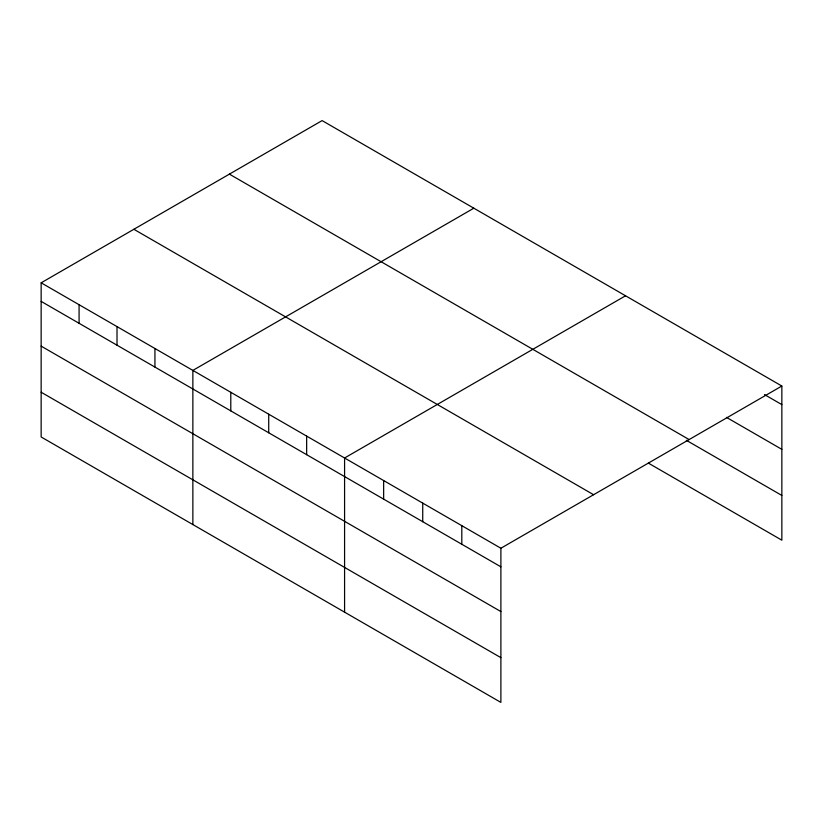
<?xml version="1.0" encoding="UTF-8"?>
<svg xmlns="http://www.w3.org/2000/svg" width="823" height="823" viewBox="0 0 823 823"><rect width="100%" height="100%" fill="white"/><g stroke="black" fill="none" stroke-linecap="round" stroke-linejoin="round"><path stroke-width="1.23" d="M500.888 611.561L500.888 548.241L41.15 282.814L41.15 436.972L500.888 702.4L500.888 611.561L41.15 346.133M648.339 463.102L781.85 540.186L781.85 386.028L322.112 120.6L41.15 282.814M473.832 208.198L192.86 370.412L192.86 524.56M625.542 295.786L344.58 458L344.58 612.147M500.888 548.241L781.85 386.028M764.485 394.577L781.85 404.607M726.493 417.384L781.85 449.348M229.401 174.137L689.129 439.564M686.331 440.295L781.85 495.446M133.871 229.288L593.599 494.716M41.15 301.393L500.888 566.821M41.15 392.232L500.888 657.659M461.806 525.681L461.806 544.26M422.734 503.12L422.734 521.7M383.652 480.56L383.652 499.139M306.65 436.097L306.65 454.677M268.72 414.206L268.72 432.775M230.79 392.304L230.79 410.883M154.93 348.51L154.93 367.089M117.01 326.618L117.01 345.187M79.08 304.716L79.08 323.295"/></g></svg>
